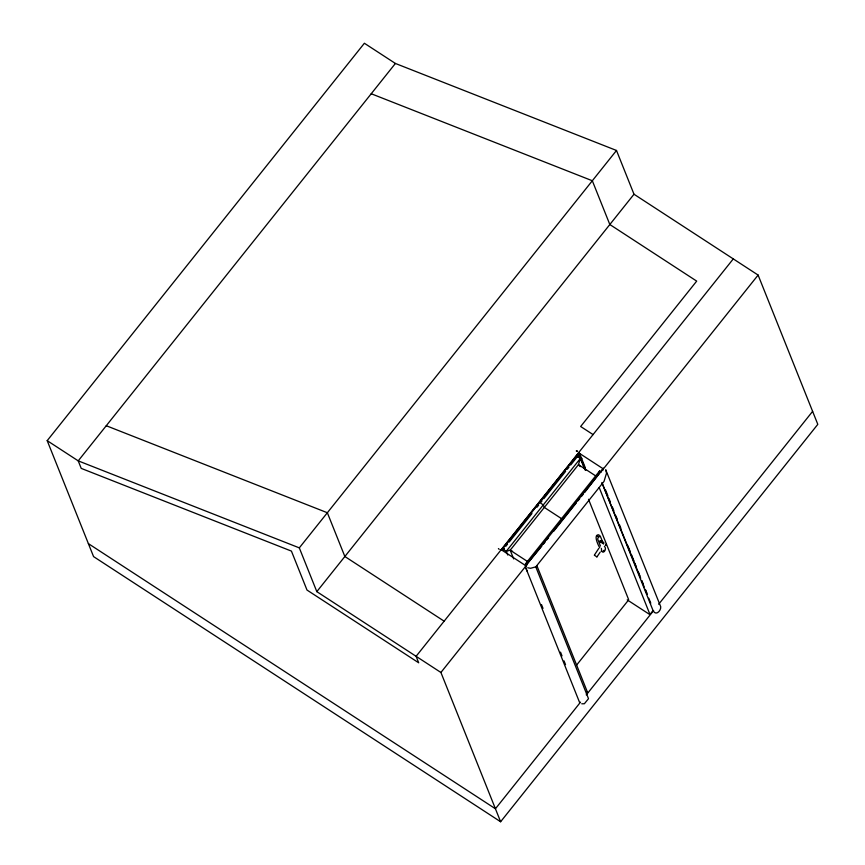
<?xml version="1.0" encoding="UTF-8"?>
<svg xmlns="http://www.w3.org/2000/svg" width="865" height="865" viewBox="0 0 865 865"><rect width="100%" height="100%" fill="white"/><g stroke="black" fill="none" stroke-linecap="round" stroke-linejoin="round"><path stroke-width="1.3" d="M598.375 536.938L598.407 537.111M603.792 551.059C605.089 549.189 603.846 552.432 604.008 550.291M598.623 536.851C599.477 536.354 598.299 537.998 598.656 536.635M587.032 691.795L587.551 692.616L586.373 694.141M502.284 549.264L578.058 454.33L577.615 457.12L579.042 452.46L500.954 550.291L503.917 549.459L504.133 548.734L500.954 550.291L504.133 548.734M601.143 542.777C602.018 538.214 597.629 542.041 600.732 541.987M577.615 457.12L579.042 452.46M579.172 452.417L578.209 456.958M598.807 473.479L599.564 471.003L601.272 472.117M602.678 470.657L603.392 468.322L525.314 566.153L541.804 546.129M603.857 550.767L604.354 550.767M601.802 541.955L601.845 540.939L601.218 541.112M598.775 548.399L594.352 555.146M603.392 468.322L584.74 492.336M600.137 552.205L596.926 556.909M597.283 535.911L597.283 536.451M47.197 440.653L364.381 43.25L395.402 63.459L616.496 150.467L634.002 194.236L758.108 275.07L817.803 424.347L500.619 821.75L93.571 556.606L47.197 440.653L78.218 460.861L299.312 547.869L316.817 591.638L440.912 672.473L500.619 821.75M395.402 63.459L78.218 460.861L81.224 468.387L291.429 551.102L306.999 590.049L418.692 662.795L416.097 656.308L733.282 258.905M299.312 547.869L616.496 150.467M316.817 591.638L634.002 194.236M505.874 546.226L507.55 544.117M509.236 542.009L531.964 513.54M537.014 507.204L538.7 505.095M542.063 500.878L540.387 502.987L543.296 504.89L544.323 507.431L561.288 518.481M543.75 498.77L565.634 471.349M567.321 469.241L569.008 467.132M570.684 465.024L576.577 457.639M580.231 460.407L581.907 458.299M503.344 549.394L506.263 551.297L510.188 550.205L578.447 464.667L580.339 458.482L577.42 456.579M599.564 471.003L525.488 563.818L526.482 566.305M440.912 672.473L526.017 565.851L501.192 549.686M758.108 275.07L603.381 468.927L578.555 452.763L585.562 470.268M543.48 544.02L545.166 541.912M546.853 539.803L548.54 537.695M553.6 531.359L576.328 502.879M578.015 500.77L579.691 498.662M581.377 496.553L583.053 494.445M535.878 566.78L604.029 481.394L606.527 473.166L605.857 469.987M576.523 665.185L628.455 600.115M653.086 610.56L650.21 614.15L649.301 614.237L627.212 599.867M580.523 702.153L495.429 808.764L88.381 543.631M586.297 694.919L653.605 610.593M658.654 604.267L812.613 411.362M527.445 563.266L525.488 563.818L527.196 564.932M535.716 566.878L530.602 568.283L527.736 567.786M602.051 551.47L601.143 551.146M603.975 542.777L603.381 544.096M576.252 450.968L577.55 451.238L576.674 450.979M581.745 703.786L584.362 703.753L588.503 698.682L535.824 566.975M371.226 93.744L592.32 180.753L609.825 224.522L696.693 281.114L580.653 426.499L593.066 434.587M106.265 425.731L327.348 512.74L344.854 556.498L444.134 621.167M513.669 558.909L510.188 550.205L512.502 551.351M596.882 556.887L594.482 555.287M596.547 476.453L578.447 464.667L580.285 466.613M653.162 610.798C656.07 616.367 661.238 610.355 660.719 606.711L605.814 469.976M510.188 550.205L528.277 561.99M499.235 549.372L498.402 548.561M598.958 534.765C592.503 534.127 598.872 546.658 599.759 547.675M602.354 483.719L640.705 578.285M641.711 580.772L644.23 587M645.247 589.487L647.258 594.46M648.772 598.191L650.794 603.175M579.107 454.039L585.659 470.214M525.758 567.613L527.272 571.365M605.381 489.558L607.879 495.796M608.874 498.294L610.376 502.035M612.377 507.031L613.869 510.772M615.869 515.767L617.361 519.519M619.362 524.504L620.865 528.255M627.849 545.729L630.347 551.967M631.342 554.465L633.84 560.704M634.845 563.202L636.337 566.953M638.338 571.938L639.83 575.69M641.83 580.685L643.333 584.426M645.322 589.422L646.825 593.163M601.845 482.508L652.999 610.409M599.24 487.622L649.918 614.345M579.68 453.671L585.162 467.392M584.816 469.684L580.339 458.482L506.263 551.297L507.755 555.027M588.514 499.278L628.628 599.575M602.991 542.885L600.213 535.943L599.196 535.759L597.618 538.895L600.451 546.064M604.386 546.356C607.836 549.361 601.586 556.541 601.38 548.378M536.895 565.732L587.573 692.465M541.522 604.613L543.015 608.365M560.52 652.134L562.023 655.886M564.023 660.882L565.526 664.634M525.671 567.656L579.582 702.434M602.429 543.198L603.251 542.29L602.429 543.198M605.392 545.231C606.506 546.648 606.581 542.312 605.392 545.231"/></g></svg>
